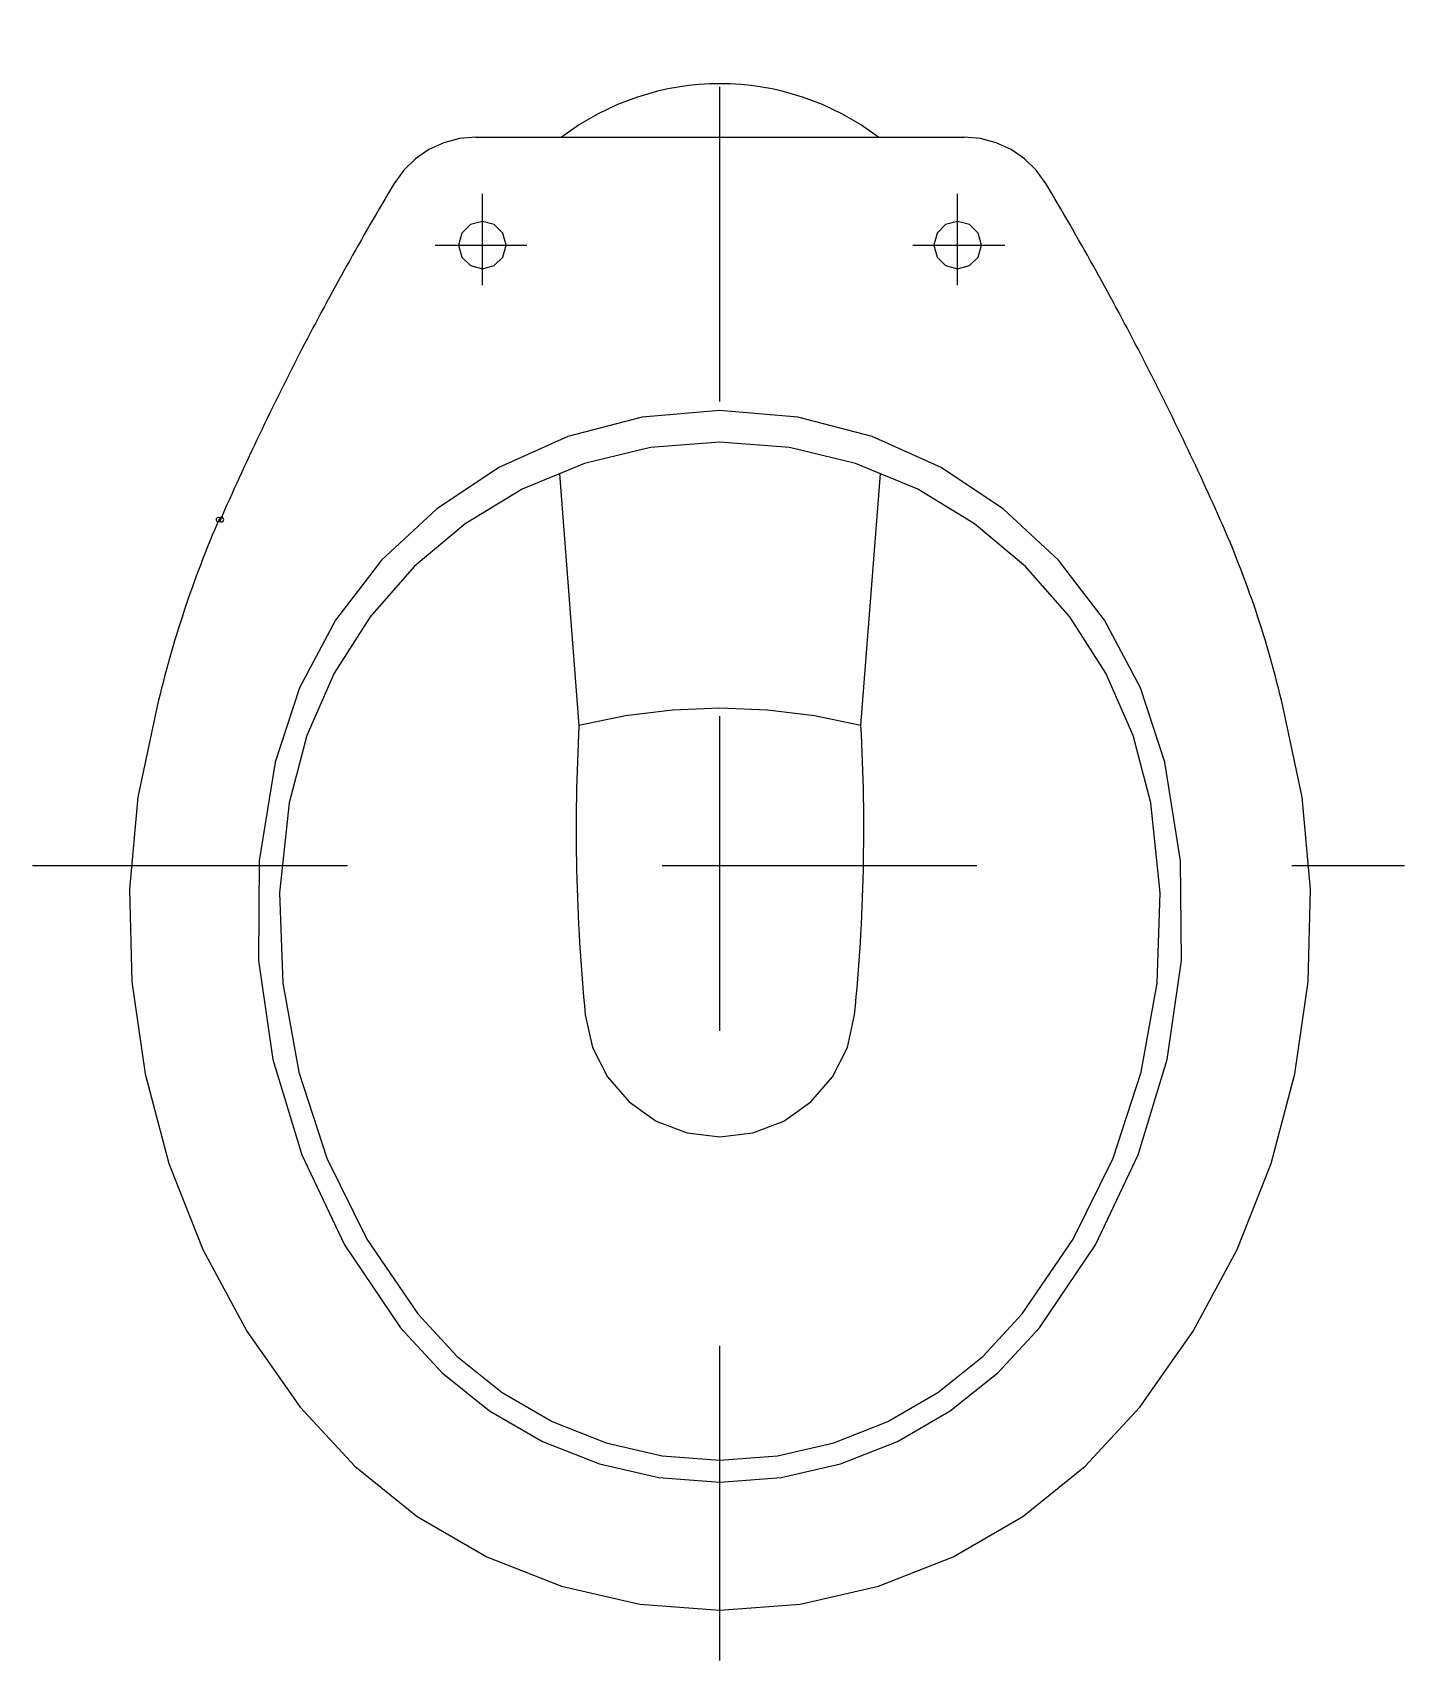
# Model space of a CAD drawing. Extents: x -1026.32 to -1025.884, y 858.634 to 859.152.
import ezdxf

# ---------------------------------------------------------------- set-up
doc = ezdxf.new("R2010")
doc.units = 0
doc.header["$LTSCALE"] = 0.2
doc.header["$MEASUREMENT"] = 0
doc.linetypes.add('AXES', pattern=[0.54, 0.3, -0.08, 0.08, -0.08])
doc.linetypes.add('CONTINU', pattern=[0])
doc.layers.get('0').update_dxf_attribs({"linetype": 'CONTINUOUS'})
doc.layers.add('DECA_EIXOS', color=5, linetype='AXES')

msp = doc.modelspace()

# ---------------------------------------------------------------- linework, layer by layer
at = {"linetype": 'CONTINU'}
for points in [[(-1026.05157, 859.11831, 0.337001), (-1026.15224, 859.11831)], [(-1026.20539, 859.1036, 0.014954), (-1026.23471, 859.05102)], [(-1025.9691, 859.05102, 0.014957), (-1025.99842, 859.1036)], [(-1026.23471, 859.05102, 0.015084), (-1026.26084, 858.99628)], [(-1025.94297, 858.99678, 0.014958), (-1025.9691, 859.05102)], [(-1026.26084, 858.99729, 0.024328), (-1026.27219, 858.96761)], [(-1026.26062, 858.99678, 4.774125), (-1026.26084, 858.99628)], [(-1026.26062, 858.99678, 0.439764), (-1026.26084, 858.99729)], [(-1025.93162, 858.96761, 0.02393), (-1025.94297, 858.99678)], [(-1026.27219, 858.96761, 0.023937), (-1026.2807, 858.93749)], [(-1025.9231, 858.93749, 0.023928), (-1025.93162, 858.96761)], [(-1026.1467, 858.93141, 0.019065), (-1026.14744, 858.88537)], [(-1026.05636, 858.88537, 0.019065), (-1026.05711, 858.93141)], [(-1026.14744, 858.88537, 0.019067), (-1026.14468, 858.83941)], [(-1026.05913, 858.83941, 0.019062), (-1026.05636, 858.88537)]]:
    msp.add_lwpolyline(points, format="xyb", dxfattribs=at)
for points in [[(-1026.17947, 859.11831), (-1026.18464, 859.11787), (-1026.18965, 859.11654), (-1026.19437, 859.11438)], [(-1026.17947, 859.11831), (-1026.02434, 859.11831)], [(-1026.00944, 859.11438), (-1026.01416, 859.11654), (-1026.01917, 859.11787), (-1026.02434, 859.11831)], [(-1026.19437, 859.11438), (-1026.19865, 859.11144), (-1026.20235, 859.10782), (-1026.20539, 859.1036)], [(-1025.99842, 859.1036), (-1026.00146, 859.10782), (-1026.00516, 859.11144), (-1026.00944, 859.11438)], [(-1026.1774, 859.09156), (-1026.18121, 859.09052), (-1026.18392, 859.08782), (-1026.18495, 859.08401)], [(-1026.16985, 859.08401), (-1026.17088, 859.08782), (-1026.17359, 859.09052), (-1026.1774, 859.09156)], [(-1026.02641, 859.09156), (-1026.03022, 859.09052), (-1026.03293, 859.08782), (-1026.03396, 859.08401)], [(-1026.01886, 859.08401), (-1026.01989, 859.08782), (-1026.0226, 859.09052), (-1026.02641, 859.09156)], [(-1026.18495, 859.08401), (-1026.18392, 859.0802), (-1026.18121, 859.07749), (-1026.1774, 859.07646)], [(-1026.1774, 859.07646), (-1026.17359, 859.07749), (-1026.17088, 859.0802), (-1026.16985, 859.08401)], [(-1026.03396, 859.08401), (-1026.03293, 859.0802), (-1026.03022, 859.07749), (-1026.02641, 859.07646)], [(-1026.02641, 859.07646), (-1026.0226, 859.07749), (-1026.01989, 859.0802), (-1026.01886, 859.08401)], [(-1026.1019, 859.03147), (-1026.12667, 859.02936), (-1026.1502, 859.02322), (-1026.17211, 859.01339), (-1026.192, 859.00017), (-1026.20945, 858.98387), (-1026.22408, 858.96483), (-1026.23549, 858.94334), (-1026.24326, 858.91974)], [(-1025.96055, 858.91974), (-1025.96832, 858.94334), (-1025.97972, 858.96483), (-1025.99435, 858.98387), (-1026.01181, 859.00017), (-1026.03169, 859.01339), (-1026.0536, 859.02322), (-1026.07714, 859.02936), (-1026.1019, 859.03147)], [(-1026.1019, 859.02141), (-1026.12395, 859.01966), (-1026.14499, 859.01458), (-1026.1647, 859.00642), (-1026.18281, 858.99544), (-1026.19901, 858.98187), (-1026.213, 858.96596), (-1026.22449, 858.94798), (-1026.23318, 858.92816), (-1026.23876, 858.90676)], [(-1025.96505, 858.90676), (-1025.97063, 858.92816), (-1025.97932, 858.94798), (-1025.99081, 858.96596), (-1026.0048, 858.98187), (-1026.021, 858.99544), (-1026.0391, 859.00642), (-1026.05882, 859.01458), (-1026.07986, 859.01966), (-1026.1019, 859.02141)], [(-1026.15291, 859.0113), (-1026.1467, 858.93141)], [(-1026.05711, 858.93141), (-1026.0509, 859.0113)], [(-1026.2807, 858.93749), (-1026.28682, 858.90862), (-1026.28951, 858.87933), (-1026.28876, 858.84993), (-1026.28456, 858.82071)], [(-1026.1019, 858.93685), (-1026.11697, 858.93623), (-1026.13193, 858.93441), (-1026.1467, 858.93141)], [(-1026.05711, 858.93141), (-1026.07188, 858.93442), (-1026.08684, 858.93624), (-1026.1019, 858.93685)], [(-1025.91924, 858.82071), (-1025.91505, 858.84993), (-1025.9143, 858.87933), (-1025.91699, 858.90862), (-1025.9231, 858.93749)], [(-1026.24326, 858.91974), (-1026.24825, 858.88838), (-1026.24848, 858.85673), (-1026.24395, 858.82531)], [(-1025.95986, 858.82531), (-1025.95533, 858.85673), (-1025.95556, 858.88838), (-1025.96055, 858.91974)], [(-1026.23876, 858.90676), (-1026.24179, 858.87817), (-1026.24078, 858.8495), (-1026.23574, 858.82119)], [(-1025.96807, 858.82119), (-1025.96303, 858.8495), (-1025.96202, 858.87817), (-1025.96505, 858.90676)], [(-1026.14468, 858.83941), (-1026.14237, 858.82912), (-1026.13766, 858.81976), (-1026.13077, 858.81177)], [(-1026.07304, 858.81177), (-1026.06615, 858.81976), (-1026.06144, 858.82912), (-1026.05913, 858.83941)], [(-1026.24395, 858.82531), (-1026.23476, 858.79492), (-1026.22116, 858.76633), (-1026.20338, 858.74003)], [(-1026.00043, 858.74003), (-1025.98265, 858.76633), (-1025.96905, 858.79492), (-1025.95986, 858.82531)], [(-1026.28456, 858.82071), (-1026.27698, 858.79219), (-1026.26615, 858.76485), (-1026.25221, 858.73895), (-1026.23527, 858.71478)], [(-1026.23574, 858.82119), (-1026.22677, 858.79388), (-1026.21408, 858.76815), (-1026.19786, 858.74441)], [(-1026.00595, 858.74441), (-1025.98973, 858.76815), (-1025.97704, 858.79388), (-1025.96807, 858.82119)], [(-1025.96854, 858.71478), (-1025.9516, 858.73895), (-1025.93766, 858.76485), (-1025.92683, 858.79219), (-1025.91924, 858.82071)], [(-1026.13077, 858.81177), (-1026.12214, 858.8057), (-1026.11237, 858.80193), (-1026.1019, 858.80064)], [(-1026.1019, 858.80064), (-1026.09144, 858.80193), (-1026.08167, 858.8057), (-1026.07304, 858.81177)], [(-1026.20338, 858.74003), (-1026.1902, 858.72575), (-1026.17508, 858.71362), (-1026.15827, 858.70387)], [(-1026.19786, 858.74441), (-1026.1854, 858.7309), (-1026.1711, 858.71943), (-1026.1552, 858.71021)], [(-1026.04861, 858.71021), (-1026.03271, 858.71943), (-1026.01841, 858.7309), (-1026.00595, 858.74441)], [(-1026.04554, 858.70387), (-1026.02873, 858.71362), (-1026.0136, 858.72575), (-1026.00043, 858.74003)], [(-1026.23527, 858.71478), (-1026.21795, 858.696), (-1026.19808, 858.68007), (-1026.17598, 858.66725)], [(-1026.02783, 858.66725), (-1026.00573, 858.68007), (-1025.98586, 858.696), (-1025.96854, 858.71478)], [(-1026.1552, 858.71021), (-1026.1381, 858.70347), (-1026.12023, 858.69938), (-1026.1019, 858.698)], [(-1026.1019, 858.698), (-1026.08358, 858.69938), (-1026.06571, 858.70347), (-1026.04861, 858.71021)], [(-1026.15827, 858.70387), (-1026.14018, 858.69674), (-1026.12129, 858.69241), (-1026.1019, 858.69095)], [(-1026.1019, 858.69095), (-1026.08252, 858.69241), (-1026.06363, 858.69674), (-1026.04554, 858.70387)], [(-1026.17598, 858.66725), (-1026.15221, 858.65788), (-1026.12738, 858.65219), (-1026.1019, 858.65027)], [(-1026.1019, 858.65027), (-1026.07643, 858.65219), (-1026.0516, 858.65788), (-1026.02783, 858.66725)]]:
    msp.add_lwpolyline(points, dxfattribs=at)
msp.add_lwpolyline([(-1026.26084, 858.99729, 1), (-1026.25975, 858.99628, 1)], format="xyb", close=True, dxfattribs=at)
at = {"layer": 'DECA_EIXOS'}
for points in [[(-1026.1019, 858.63432), (-1026.1019, 859.15155)], [(-1026.1774, 859.07125), (-1026.1774, 859.10034)], [(-1026.02641, 859.07125), (-1026.02641, 859.10034)], [(-1026.1924, 859.08401), (-1026.16322, 859.08401)], [(-1026.04059, 859.08401), (-1026.01141, 859.08401)], [(-1026.32028, 858.88693), (-1025.88447, 858.88693)]]:
    msp.add_lwpolyline(points, dxfattribs=at)

doc.saveas('drawing.dxf')
